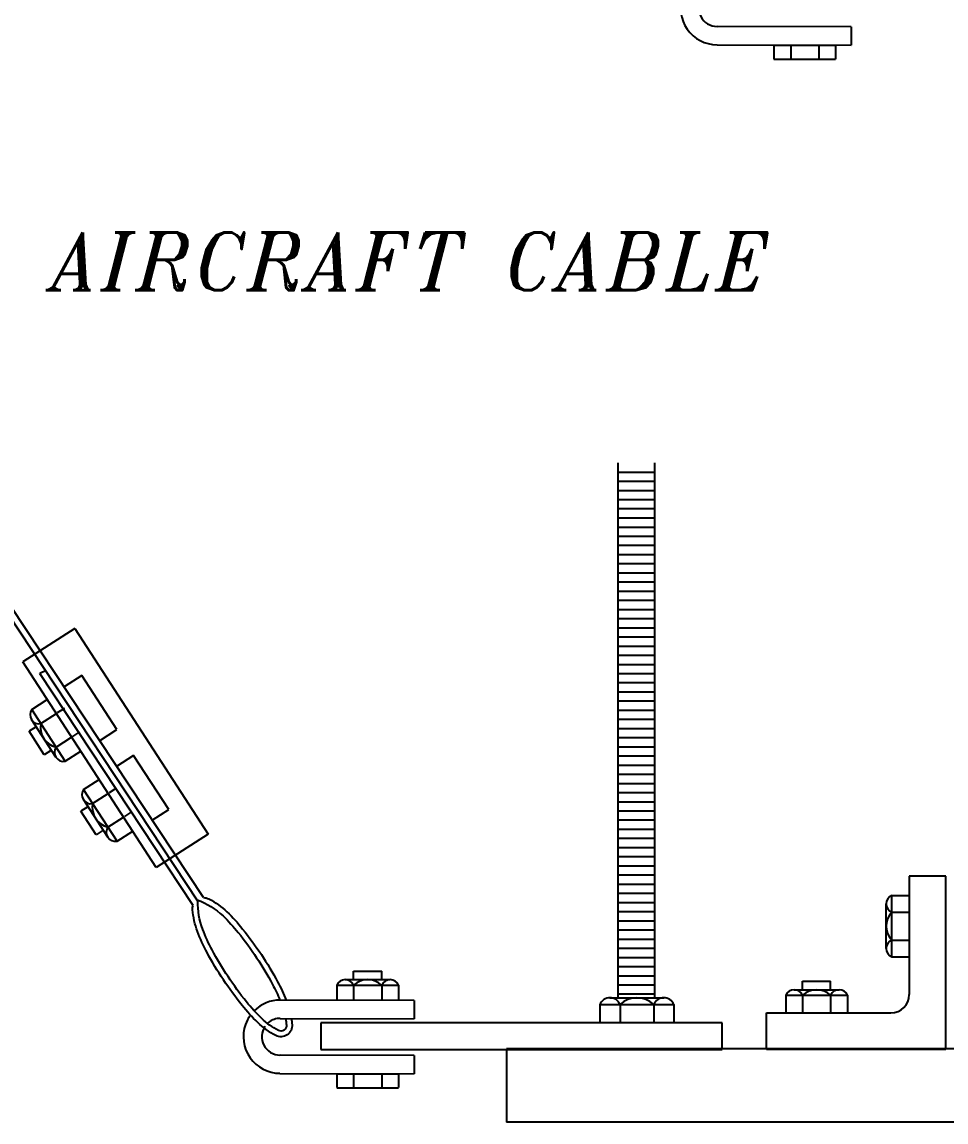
# Model space of a CAD drawing. Extents: x -730 to 2784, y 160 to 852.
# Drawn here: x -710.813 to -709.473, y 261.315 to 262.91 of the extents above; entities that cross this region are included whole.
import ezdxf

# ---------------------------------------------------------------- set-up
doc = ezdxf.new("R2010")
doc.units = 0
doc.header["$MEASUREMENT"] = 0
doc.layers.add('1', color=1, linetype='Continuous')
doc.layers.add('4', color=1, linetype='Continuous')
doc.layers.add('3', color=3, linetype='Continuous', lineweight=25)
doc.styles.add('ROMANC', font='italict.shx')

msp = doc.modelspace()

# ---------------------------------------------------------------- linework, layer by layer
at = {"layer": '1', "color": 0}
for p, q in [((-709.7229, 262.8767), (-709.6335, 262.8767)), ((-709.7229, 262.8767), (-709.7229, 262.8564)), ((-709.6985, 262.8767), (-709.6985, 262.8564)), ((-709.6578, 262.8767), (-709.6578, 262.8564)), ((-709.6335, 262.8767), (-709.6335, 262.8564)), ((-709.7229, 262.8562), (-709.6335, 262.8562)), ((-709.9493, 262.271), (-709.9493, 261.495)), ((-709.8962, 262.271), (-709.8962, 261.495)), ((-710.5502, 261.6403), (-710.9104, 262.1847)), ((-710.5581, 261.6353), (-710.9191, 262.1811)), ((-710.7369, 262.0308), (-710.8119, 261.9822)), ((-710.7369, 262.0308), (-710.5435, 261.7325)), ((-710.6185, 261.6838), (-710.8119, 261.9822)), ((-710.5652, 261.6291), (-710.7876, 261.9653)), ((-710.7265, 261.9625), (-710.7523, 261.9458)), ((-710.6757, 261.8841), (-710.7265, 261.9625)), ((-710.7993, 261.913), (-710.7766, 261.9277)), ((-710.7519, 261.9147), (-710.7621, 261.9081)), ((-710.7641, 261.8438), (-710.7995, 261.8984)), ((-710.7506, 261.838), (-710.7993, 261.913)), ((-710.786, 261.8926), (-710.7634, 261.9073)), ((-710.7928, 261.8882), (-710.8031, 261.8815)), ((-710.781, 261.8474), (-710.8031, 261.8815)), ((-710.7008, 261.8678), (-710.6757, 261.8841)), ((-710.7639, 261.8585), (-710.7413, 261.8732)), ((-710.7298, 261.8806), (-710.74, 261.874)), ((-710.7707, 261.8541), (-710.781, 261.8474)), ((-710.7506, 261.838), (-710.728, 261.8527)), ((-710.6514, 261.8466), (-710.6761, 261.8305)), ((-710.6005, 261.7681), (-710.6514, 261.8466)), ((-710.7241, 261.7971), (-710.7015, 261.8118)), ((-710.6755, 261.7221), (-710.7241, 261.7971)), ((-710.7109, 261.7766), (-710.6882, 261.7913)), ((-710.6772, 261.7985), (-710.687, 261.7921)), ((-710.7177, 261.7722), (-710.7279, 261.7656)), ((-710.6889, 261.7279), (-710.7243, 261.7825)), ((-710.7058, 261.7315), (-710.7279, 261.7656)), ((-710.6888, 261.7426), (-710.6661, 261.7572)), ((-710.6547, 261.7647), (-710.6649, 261.758)), ((-710.6245, 261.7526), (-710.6005, 261.7681)), ((-710.6956, 261.7381), (-710.7058, 261.7315)), ((-710.6755, 261.7221), (-710.6528, 261.7368)), ((-710.5435, 261.7325), (-710.6185, 261.6838)), ((-709.5518, 261.6436), (-709.5274, 261.6436)), ((-709.5518, 261.5542), (-709.5518, 261.6436)), ((-709.5599, 261.5664), (-709.5599, 261.6314)), ((-709.5518, 261.6192), (-709.5274, 261.6192)), ((-709.5518, 261.5785), (-709.5274, 261.5785)), ((-709.5518, 261.5542), (-709.5274, 261.5542)), ((-710.3324, 261.5337), (-710.2917, 261.5337)), ((-710.3324, 261.5222), (-710.3324, 261.5337)), ((-710.2917, 261.5222), (-710.2917, 261.5337)), ((-710.3446, 261.5214), (-710.2795, 261.5214)), ((-709.6812, 261.5077), (-709.6812, 261.5191)), ((-709.6812, 261.5191), (-709.6406, 261.5191)), ((-709.6406, 261.5077), (-709.6406, 261.5191)), ((-710.3568, 261.5133), (-710.3568, 261.493)), ((-710.3568, 261.5133), (-710.2674, 261.5133)), ((-710.3324, 261.5133), (-710.3324, 261.493)), ((-710.2917, 261.5133), (-710.2917, 261.493)), ((-710.2674, 261.5133), (-710.2674, 261.493)), ((-709.7056, 261.4987), (-709.6162, 261.4987)), ((-709.7056, 261.4987), (-709.7056, 261.4743)), ((-709.6934, 261.5068), (-709.6284, 261.5068)), ((-709.6812, 261.4987), (-709.6812, 261.4743)), ((-709.6406, 261.4987), (-709.6406, 261.4743)), ((-709.6162, 261.4987), (-709.6162, 261.4743)), ((-709.9752, 261.4853), (-709.868, 261.4853)), ((-709.9752, 261.4853), (-709.9752, 261.4585)), ((-709.9606, 261.495), (-709.8826, 261.495)), ((-709.946, 261.4853), (-709.946, 261.4585)), ((-709.8972, 261.4853), (-709.8972, 261.4585)), ((-709.868, 261.4853), (-709.868, 261.4585)), ((-710.3568, 261.385), (-710.3568, 261.3647)), ((-710.3568, 261.385), (-710.2674, 261.385)), ((-710.3324, 261.385), (-710.3324, 261.3647)), ((-710.2917, 261.385), (-710.2917, 261.3647)), ((-710.2674, 261.385), (-710.2674, 261.3647)), ((-710.3568, 261.3645), (-710.2674, 261.3645))]:
    msp.add_line(p, q, dxfattribs=at)
for centre, radius, start, end in [((-710.7884, 261.9056), 0.0132, 145.5724, 280.3327), ((-710.7571, 261.8871), 0.0295, 169.3497, 256.5554), ((-710.753, 261.851), 0.0132, 145.5724, 280.3327), ((-710.7132, 261.7896), 0.0132, 145.5724, 280.3327), ((-710.6819, 261.7712), 0.0295, 169.3497, 256.5554), ((-710.6779, 261.7351), 0.0132, 145.5724, 280.3327), ((-709.5467, 261.6314), 0.0132, 112.6199, 247.3801), ((-709.5305, 261.5989), 0.0295, 136.3972, 223.6028), ((-709.5467, 261.5664), 0.0132, 112.6199, 247.3801), ((-710.3446, 261.5082), 0.0132, 22.6199, 157.3801), ((-710.3121, 261.4919), 0.0295, 46.3972, 133.6028), ((-710.2795, 261.5082), 0.0132, 22.6199, 157.3801), ((-709.6934, 261.4936), 0.0132, 22.6199, 157.3801), ((-709.6609, 261.4773), 0.0295, 46.3972, 133.6028), ((-709.6284, 261.4936), 0.0132, 22.6199, 157.3801), ((-709.9606, 261.4792), 0.0158, 22.6199, 157.3801), ((-709.9216, 261.4597), 0.0354, 46.3972, 133.6028), ((-709.8826, 261.4792), 0.0158, 22.6199, 157.3801)]:
    msp.add_arc(centre, radius, start, end, dxfattribs=at)
at = {"layer": '3', "color": 0}
for p, q in [((-709.9492, 262.2575), (-709.8965, 262.2575)), ((-709.9492, 262.2442), (-709.8965, 262.2442)), ((-709.9492, 262.2309), (-709.8965, 262.2309)), ((-709.9492, 262.2177), (-709.8965, 262.2177)), ((-709.9492, 262.2044), (-709.8965, 262.2044)), ((-709.9492, 262.1911), (-709.8965, 262.1911)), ((-709.9492, 262.1778), (-709.8965, 262.1778)), ((-709.9492, 262.1645), (-709.8965, 262.1645)), ((-709.9492, 262.1513), (-709.8965, 262.1513)), ((-709.9492, 262.138), (-709.8965, 262.138)), ((-709.9492, 262.1247), (-709.8965, 262.1247)), ((-709.9492, 262.1114), (-709.8965, 262.1114)), ((-709.9492, 262.0981), (-709.8965, 262.0981)), ((-709.9492, 262.0849), (-709.8965, 262.0849)), ((-709.9492, 262.0716), (-709.8965, 262.0716)), ((-709.9492, 262.0583), (-709.8965, 262.0583)), ((-709.9492, 262.045), (-709.8965, 262.045)), ((-709.9492, 262.0317), (-709.8965, 262.0317)), ((-709.9492, 262.0185), (-709.8965, 262.0185)), ((-709.9492, 262.0052), (-709.8965, 262.0052)), ((-709.9492, 261.9919), (-709.8965, 261.9919)), ((-709.9492, 261.9786), (-709.8965, 261.9786)), ((-710.7781, 261.9695), (-710.7876, 261.9653)), ((-709.9492, 261.9653), (-709.8965, 261.9653)), ((-709.9492, 261.9521), (-709.8965, 261.9521)), ((-709.9492, 261.9388), (-709.8965, 261.9388)), ((-709.9492, 261.9255), (-709.8965, 261.9255)), ((-709.9492, 261.9122), (-709.8965, 261.9122)), ((-709.9492, 261.8989), (-709.8965, 261.8989)), ((-709.9492, 261.8857), (-709.8965, 261.8857)), ((-709.9492, 261.8724), (-709.8965, 261.8724)), ((-709.9492, 261.8591), (-709.8965, 261.8591)), ((-709.9492, 261.8458), (-709.8965, 261.8458)), ((-709.9492, 261.8325), (-709.8965, 261.8325)), ((-709.9492, 261.8193), (-709.8965, 261.8193)), ((-709.9492, 261.806), (-709.8965, 261.806)), ((-709.9492, 261.7927), (-709.8965, 261.7927)), ((-709.9492, 261.7794), (-709.8965, 261.7794)), ((-709.9492, 261.7661), (-709.8965, 261.7661)), ((-709.9492, 261.7529), (-709.8965, 261.7529)), ((-709.9492, 261.7396), (-709.8965, 261.7396)), ((-709.9492, 261.7263), (-709.8965, 261.7263)), ((-709.9492, 261.713), (-709.8965, 261.713)), ((-709.9492, 261.6998), (-709.8965, 261.6998)), ((-709.9492, 261.6865), (-709.8965, 261.6865)), ((-709.9492, 261.6732), (-709.8965, 261.6732)), ((-709.9492, 261.6599), (-709.8965, 261.6599)), ((-709.9492, 261.6466), (-709.8965, 261.6466)), ((-709.9492, 261.6334), (-709.8965, 261.6334)), ((-709.9492, 261.6201), (-709.8965, 261.6201)), ((-709.9492, 261.6068), (-709.8965, 261.6068)), ((-709.9492, 261.5935), (-709.8965, 261.5935)), ((-709.9492, 261.5802), (-709.8965, 261.5802)), ((-709.9492, 261.567), (-709.8965, 261.567)), ((-709.9492, 261.5537), (-709.8965, 261.5537)), ((-709.9492, 261.5404), (-709.8965, 261.5404)), ((-709.9492, 261.5271), (-709.8965, 261.5271)), ((-709.9492, 261.5138), (-709.8965, 261.5138)), ((-709.9492, 261.5006), (-709.8965, 261.5006))]:
    msp.add_line(p, q, dxfattribs=at)
for points in [[(-710.4227, 261.4651, -0.019527), (-710.4216, 261.4561, -0.273834), (-710.4288, 261.4413, -0.273834), (-710.4453, 261.4404, -0.069681), (-710.4714, 261.4592, -0.032403), (-710.4942, 261.4841, -0.023461), (-710.5213, 261.5212, -0.023461), (-710.5449, 261.5606, -0.032403), (-710.5588, 261.5914, -0.069681), (-710.5659, 261.6228, -0.09933), (-710.5652, 261.6291, -0.273834)], [(-710.5591, 261.637, -0.103204), (-710.5218, 261.6137, -0.032403), (-710.4997, 261.5896, -0.023461), (-710.473, 261.5532, -0.023461)], [(-710.431, 261.4651, -0.02267), (-710.4298, 261.4554, -0.273834), (-710.4333, 261.4481, -0.273834), (-710.4415, 261.4477, -0.069681), (-710.4657, 261.4651, -0.032403), (-710.4878, 261.4892, -0.023461), (-710.5145, 261.5257, -0.023461), (-710.5376, 261.5645, -0.032403), (-710.5512, 261.5943, -0.097505), (-710.5581, 261.6353, -0.273834)], [(-710.5502, 261.6403, -0.12891), (-710.5422, 261.6384, -0.069681), (-710.5161, 261.6197, -0.032403), (-710.4933, 261.5948, -0.023461), (-710.4662, 261.5577, -0.023461)], [(-710.473, 261.5532, -0.023461), (-710.4499, 261.5144, -0.024827), (-710.4392, 261.4917, -0.069681)], [(-710.4662, 261.5577, -0.023461), (-710.4426, 261.5182, -0.028086), (-710.4303, 261.4917, -0.069681)]]:
    msp.add_lwpolyline(points, format="xyb", dxfattribs=at)
at = {"layer": '4', "color": 0}
for p, q in [((-709.611, 262.9032), (-709.8052, 262.9037)), ((-709.611, 262.9032), (-709.611, 262.8767)), ((-709.8053, 262.8772), (-709.611, 262.8767)), ((-709.4734, 261.6713), (-709.5265, 261.6713)), ((-709.5265, 261.6713), (-709.5265, 261.4996)), ((-709.4734, 261.4199), (-709.4734, 261.6713)), ((-710.2448, 261.4912), (-710.4389, 261.4917)), ((-710.2448, 261.4912), (-710.2448, 261.4647)), ((-709.7335, 261.473), (-709.5531, 261.473)), ((-709.7335, 261.4199), (-709.7335, 261.473)), ((-710.4862, 261.4629), (-710.4891, 261.4564)), ((-710.4554, 261.4595), (-710.4571, 261.4577)), ((-710.439, 261.4651), (-710.2448, 261.4647)), ((-709.7979, 261.4585), (-710.3798, 261.4585)), ((-710.3798, 261.4585), (-710.3798, 261.4202)), ((-709.7979, 261.4202), (-709.7979, 261.4585)), ((-710.3798, 261.4202), (-709.7979, 261.4202)), ((-706.2861, 261.4211), (-710.1105, 261.4211)), ((-710.1105, 261.4211), (-710.1105, 261.3149)), ((-709.4734, 261.4199), (-709.7335, 261.4199)), ((-710.2448, 261.4115), (-710.4391, 261.412)), ((-710.2448, 261.4115), (-710.2448, 261.385)), ((-710.4392, 261.3854), (-710.2448, 261.385)), ((-706.2861, 261.3149), (-710.1105, 261.3149))]:
    msp.add_line(p, q, dxfattribs=at)
for centre, radius, start, end in [((-709.8052, 262.9303), 0.0531, 160.323, 269.8256), ((-709.8052, 262.9303), 0.0266, 145.2451, 269.8256), ((-709.5531, 261.4996), 0.0266, 270, 0), ((-710.4391, 261.4386), 0.0531, 89.8256, 134.9076), ((-710.4391, 261.4386), 0.0531, 143.8263, 152.679), ((-710.4391, 261.4386), 0.0531, 160.323, 269.8256), ((-710.4391, 261.4386), 0.0266, 145.2451, 269.8256), ((-710.4391, 261.4386), 0.0266, 89.8256, 127.9992)]:
    msp.add_arc(centre, radius, start, end, dxfattribs=at)

# ---------------------------------------------------------------- texts
at = {"layer": '1', "color": 0, "style": 'ROMANC'}
msp.add_text('AIRCRAFT CABLE', height=0.08387, dxfattribs=at).set_placement((-710.7716, 262.5211))

doc.saveas('drawing.dxf')
